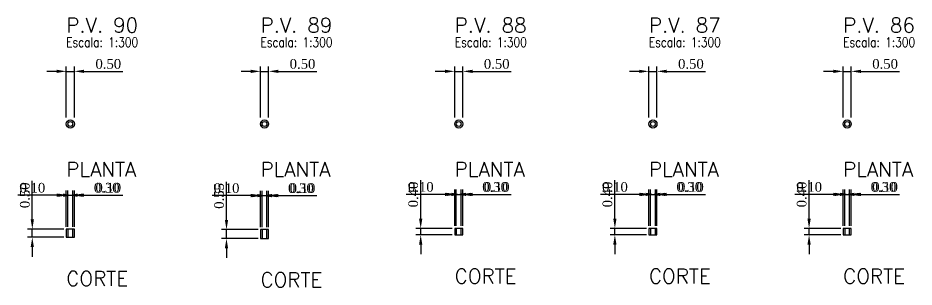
# Model space of a CAD drawing. Extents: x -44 to 14114764, y -20 to 289527804.
# Drawn here: x 359146.4 to 359201.7, y 7353291.8 to 7353308.5 of the extents above; entities that cross this region are included whole.
import ezdxf

# ---------------------------------------------------------------- set-up
doc = ezdxf.new("R2010")
doc.units = 0
doc.header["$PDMODE"] = 3
doc.header["$PDSIZE"] = 0.1
for name, color, linetype in [('DETALHE_POCO_COT', 8, 'Continuous'), ('DETALHE_POCO_FOR', 7, 'Continuous'), ('DETALHE_POCO_TIT', 5, 'Continuous'), ('DETALHE_POCO_TXT', 7, 'Continuous')]:
    doc.layers.add(name, color=color, linetype=linetype)
doc.styles.add('ROMANS', font='ROMANS.shx', dxfattribs={"height": 2})
doc.styles.get("Standard").update_dxf_attribs({"font": 'times.ttf'})
doc.dimstyles.new('ISO-25', dxfattribs={"dimtxt": 2.5, "dimasz": 2.5, "dimexe": 1.25, "dimexo": 0.625, "dimtad": 1, "dimtxsty": 'Standard', "dimcen": 2.5, "dimadec": 0, "dimazin": 0, "dimtfac": 1, "dimtmove": 0, "dimatfit": 3, "dimfxl": 1, "dimarcsym": 0})

# ---------------------------------------------------------------- blocks, each defined once
blk = doc.blocks.new('*D346')
at = {"layer": 'Defpoints', "color": 0, "transparency": 16777216}
for p in [(359149.865, 7353305.165), (359149.365, 7353302.165), (359149.865, 7353302.165)]:
    blk.add_point(p, dxfattribs=at)
at = {"layer": 'DETALHE_POCO_COT', "color": 0, "lineweight": -2, "transparency": 16777216}
for p, q in [((359149.365, 7353302.315), (359149.365, 7353305.465)), ((359149.865, 7353302.315), (359149.865, 7353305.465)), ((359148.765, 7353305.165), (359148.165, 7353305.165)), ((359149.365, 7353305.165), (359149.865, 7353305.165)), ((359150.465, 7353305.165), (359152.852, 7353305.165))]:
    blk.add_line(p, q, dxfattribs=at)
at = {"layer": 'DETALHE_POCO_COT', "color": 0, "transparency": 16777216}
for points in [[(359148.765, 7353305.265), (359148.765, 7353305.065), (359149.365, 7353305.165)], [(359150.465, 7353305.265), (359150.465, 7353305.065), (359149.865, 7353305.165)]]:
    blk.add_solid(points, dxfattribs=at)
at = {"layer": 'DETALHE_POCO_COT', "color": 0, "transparency": 16777216, "insert": (359151.958, 7353305.621), "char_height": 0.6, "attachment_point": 5}
blk.add_mtext('0.50', dxfattribs=at)
blk = doc.blocks.new('*D347')
at = {"layer": 'Defpoints', "color": 0, "transparency": 16777216}
for p in [(359147.265, 7353295.415), (359149.365, 7353295.415), (359149.365, 7353294.915)]:
    blk.add_point(p, dxfattribs=at)
at = {"layer": 'DETALHE_POCO_COT', "color": 0, "lineweight": -2, "transparency": 16777216}
for p, q in [((359147.265, 7353296.015), (359147.265, 7353298.402)), ((359149.215, 7353295.415), (359146.965, 7353295.415)), ((359149.215, 7353294.915), (359146.965, 7353294.915)), ((359147.265, 7353294.915), (359147.265, 7353295.415)), ((359147.265, 7353294.315), (359147.265, 7353293.715))]:
    blk.add_line(p, q, dxfattribs=at)
at = {"layer": 'DETALHE_POCO_COT', "color": 0, "transparency": 16777216}
for points in [[(359147.165, 7353296.015), (359147.365, 7353296.015), (359147.265, 7353295.415)], [(359147.165, 7353294.315), (359147.365, 7353294.315), (359147.265, 7353294.915)]]:
    blk.add_solid(points, dxfattribs=at)
at = {"layer": 'DETALHE_POCO_COT', "color": 0, "transparency": 16777216, "insert": (359146.809, 7353297.509), "char_height": 0.6, "attachment_point": 5, "rotation": 90}
blk.add_mtext('0.50', dxfattribs=at)
blk = doc.blocks.new('*D348')
at = {"layer": 'Defpoints', "color": 0, "transparency": 16777216}
for p in [(359149.465, 7353297.515), (359149.365, 7353295.415), (359149.465, 7353295.415)]:
    blk.add_point(p, dxfattribs=at)
at = {"layer": 'DETALHE_POCO_COT', "color": 0, "lineweight": -2, "transparency": 16777216}
for p, q in [((359149.365, 7353295.565), (359149.365, 7353297.815)), ((359149.465, 7353295.565), (359149.465, 7353297.815)), ((359148.765, 7353297.515), (359146.378, 7353297.515)), ((359149.465, 7353297.515), (359149.365, 7353297.515)), ((359150.065, 7353297.515), (359150.665, 7353297.515))]:
    blk.add_line(p, q, dxfattribs=at)
at = {"layer": 'DETALHE_POCO_COT', "color": 0, "transparency": 16777216}
for points in [[(359148.765, 7353297.615), (359148.765, 7353297.415), (359149.365, 7353297.515)], [(359150.065, 7353297.615), (359150.065, 7353297.415), (359149.465, 7353297.515)]]:
    blk.add_solid(points, dxfattribs=at)
at = {"layer": 'DETALHE_POCO_COT', "color": 0, "transparency": 16777216, "insert": (359147.272, 7353297.971), "char_height": 0.6, "attachment_point": 5}
blk.add_mtext('0.10', dxfattribs=at)
blk = doc.blocks.new('*D349')
at = {"layer": 'Defpoints', "color": 0, "transparency": 16777216}
for p in [(359149.765, 7353297.515), (359149.465, 7353295.415), (359149.765, 7353295.415)]:
    blk.add_point(p, dxfattribs=at)
at = {"layer": 'DETALHE_POCO_COT', "color": 0, "lineweight": -2, "transparency": 16777216}
for p, q in [((359149.465, 7353295.565), (359149.465, 7353297.815)), ((359149.765, 7353295.565), (359149.765, 7353297.815)), ((359148.865, 7353297.515), (359148.265, 7353297.515)), ((359149.465, 7353297.515), (359149.765, 7353297.515)), ((359150.365, 7353297.515), (359152.752, 7353297.515))]:
    blk.add_line(p, q, dxfattribs=at)
at = {"layer": 'DETALHE_POCO_COT', "color": 0, "transparency": 16777216}
for points in [[(359148.865, 7353297.615), (359148.865, 7353297.415), (359149.465, 7353297.515)], [(359150.365, 7353297.615), (359150.365, 7353297.415), (359149.765, 7353297.515)]]:
    blk.add_solid(points, dxfattribs=at)
at = {"layer": 'DETALHE_POCO_COT', "color": 0, "transparency": 16777216, "insert": (359151.858, 7353297.971), "char_height": 0.6, "attachment_point": 5}
blk.add_mtext('0.30', dxfattribs=at)
blk = doc.blocks.new('*D350')
at = {"layer": 'Defpoints', "color": 0, "transparency": 16777216}
for p in [(359149.865, 7353297.515), (359149.765, 7353295.415), (359149.865, 7353295.415)]:
    blk.add_point(p, dxfattribs=at)
at = {"layer": 'DETALHE_POCO_COT', "color": 0, "lineweight": -2, "transparency": 16777216}
for p, q in [((359149.765, 7353295.565), (359149.765, 7353297.815)), ((359149.865, 7353295.565), (359149.865, 7353297.815)), ((359149.165, 7353297.515), (359148.565, 7353297.515)), ((359149.765, 7353297.515), (359149.865, 7353297.515)), ((359150.465, 7353297.515), (359152.852, 7353297.515))]:
    blk.add_line(p, q, dxfattribs=at)
at = {"layer": 'DETALHE_POCO_COT', "color": 0, "transparency": 16777216}
for points in [[(359149.165, 7353297.615), (359149.165, 7353297.415), (359149.765, 7353297.515)], [(359150.465, 7353297.615), (359150.465, 7353297.415), (359149.865, 7353297.515)]]:
    blk.add_solid(points, dxfattribs=at)
at = {"layer": 'DETALHE_POCO_COT', "color": 0, "transparency": 16777216, "insert": (359151.958, 7353297.971), "char_height": 0.6, "attachment_point": 5}
blk.add_mtext('0.10', dxfattribs=at)
blk = doc.blocks.new('*D351')
at = {"layer": 'Defpoints', "color": 0, "transparency": 16777216}
for p in [(359161.854, 7353305.165), (359161.354, 7353302.165), (359161.854, 7353302.165)]:
    blk.add_point(p, dxfattribs=at)
at = {"layer": 'DETALHE_POCO_COT', "color": 0, "lineweight": -2, "transparency": 16777216}
for p, q in [((359161.354, 7353302.315), (359161.354, 7353305.465)), ((359161.854, 7353302.315), (359161.854, 7353305.465)), ((359160.754, 7353305.165), (359160.154, 7353305.165)), ((359161.354, 7353305.165), (359161.854, 7353305.165)), ((359162.454, 7353305.165), (359164.841, 7353305.165))]:
    blk.add_line(p, q, dxfattribs=at)
at = {"layer": 'DETALHE_POCO_COT', "color": 0, "transparency": 16777216}
for points in [[(359160.754, 7353305.265), (359160.754, 7353305.065), (359161.354, 7353305.165)], [(359162.454, 7353305.265), (359162.454, 7353305.065), (359161.854, 7353305.165)]]:
    blk.add_solid(points, dxfattribs=at)
at = {"layer": 'DETALHE_POCO_COT', "color": 0, "transparency": 16777216, "insert": (359163.947, 7353305.621), "char_height": 0.6, "attachment_point": 5}
blk.add_mtext('0.50', dxfattribs=at)
blk = doc.blocks.new('*D352')
at = {"layer": 'Defpoints', "color": 0, "transparency": 16777216}
for p in [(359159.254, 7353295.39), (359161.354, 7353295.39), (359161.354, 7353294.84)]:
    blk.add_point(p, dxfattribs=at)
at = {"layer": 'DETALHE_POCO_COT', "color": 0, "lineweight": -2, "transparency": 16777216}
for p, q in [((359159.254, 7353295.99), (359159.254, 7353298.35)), ((359161.204, 7353295.39), (359158.954, 7353295.39)), ((359159.254, 7353294.84), (359159.254, 7353295.39)), ((359161.204, 7353294.84), (359158.954, 7353294.84)), ((359159.254, 7353294.24), (359159.254, 7353293.64))]:
    blk.add_line(p, q, dxfattribs=at)
at = {"layer": 'DETALHE_POCO_COT', "color": 0, "transparency": 16777216}
for points in [[(359159.154, 7353295.99), (359159.354, 7353295.99), (359159.254, 7353295.39)], [(359159.154, 7353294.24), (359159.354, 7353294.24), (359159.254, 7353294.84)]]:
    blk.add_solid(points, dxfattribs=at)
at = {"layer": 'DETALHE_POCO_COT', "color": 0, "transparency": 16777216, "insert": (359158.798, 7353297.47), "char_height": 0.6, "attachment_point": 5, "rotation": 90}
blk.add_mtext('0.55', dxfattribs=at)
blk = doc.blocks.new('*D353')
at = {"layer": 'Defpoints', "color": 0, "transparency": 16777216}
for p in [(359161.454, 7353297.49), (359161.354, 7353295.39), (359161.454, 7353295.39)]:
    blk.add_point(p, dxfattribs=at)
at = {"layer": 'DETALHE_POCO_COT', "color": 0, "lineweight": -2, "transparency": 16777216}
for p, q in [((359161.354, 7353295.54), (359161.354, 7353297.79)), ((359161.454, 7353295.54), (359161.454, 7353297.79)), ((359160.754, 7353297.49), (359158.367, 7353297.49)), ((359161.454, 7353297.49), (359161.354, 7353297.49)), ((359162.054, 7353297.49), (359162.654, 7353297.49))]:
    blk.add_line(p, q, dxfattribs=at)
at = {"layer": 'DETALHE_POCO_COT', "color": 0, "transparency": 16777216}
for points in [[(359160.754, 7353297.59), (359160.754, 7353297.39), (359161.354, 7353297.49)], [(359162.054, 7353297.59), (359162.054, 7353297.39), (359161.454, 7353297.49)]]:
    blk.add_solid(points, dxfattribs=at)
at = {"layer": 'DETALHE_POCO_COT', "color": 0, "transparency": 16777216, "insert": (359159.26, 7353297.946), "char_height": 0.6, "attachment_point": 5}
blk.add_mtext('0.10', dxfattribs=at)
blk = doc.blocks.new('*D354')
at = {"layer": 'Defpoints', "color": 0, "transparency": 16777216}
for p in [(359161.754, 7353297.49), (359161.454, 7353295.39), (359161.754, 7353295.39)]:
    blk.add_point(p, dxfattribs=at)
at = {"layer": 'DETALHE_POCO_COT', "color": 0, "lineweight": -2, "transparency": 16777216}
for p, q in [((359161.454, 7353295.54), (359161.454, 7353297.79)), ((359161.754, 7353295.54), (359161.754, 7353297.79)), ((359160.854, 7353297.49), (359160.254, 7353297.49)), ((359161.454, 7353297.49), (359161.754, 7353297.49)), ((359162.354, 7353297.49), (359164.741, 7353297.49))]:
    blk.add_line(p, q, dxfattribs=at)
at = {"layer": 'DETALHE_POCO_COT', "color": 0, "transparency": 16777216}
for points in [[(359160.854, 7353297.59), (359160.854, 7353297.39), (359161.454, 7353297.49)], [(359162.354, 7353297.59), (359162.354, 7353297.39), (359161.754, 7353297.49)]]:
    blk.add_solid(points, dxfattribs=at)
at = {"layer": 'DETALHE_POCO_COT', "color": 0, "transparency": 16777216, "insert": (359163.847, 7353297.946), "char_height": 0.6, "attachment_point": 5}
blk.add_mtext('0.30', dxfattribs=at)
blk = doc.blocks.new('*D355')
at = {"layer": 'Defpoints', "color": 0, "transparency": 16777216}
for p in [(359161.854, 7353297.49), (359161.754, 7353295.39), (359161.854, 7353295.39)]:
    blk.add_point(p, dxfattribs=at)
at = {"layer": 'DETALHE_POCO_COT', "color": 0, "lineweight": -2, "transparency": 16777216}
for p, q in [((359161.754, 7353295.54), (359161.754, 7353297.79)), ((359161.854, 7353295.54), (359161.854, 7353297.79)), ((359161.154, 7353297.49), (359160.554, 7353297.49)), ((359161.754, 7353297.49), (359161.854, 7353297.49)), ((359162.454, 7353297.49), (359164.841, 7353297.49))]:
    blk.add_line(p, q, dxfattribs=at)
at = {"layer": 'DETALHE_POCO_COT', "color": 0, "transparency": 16777216}
for points in [[(359161.154, 7353297.59), (359161.154, 7353297.39), (359161.754, 7353297.49)], [(359162.454, 7353297.59), (359162.454, 7353297.39), (359161.854, 7353297.49)]]:
    blk.add_solid(points, dxfattribs=at)
at = {"layer": 'DETALHE_POCO_COT', "color": 0, "transparency": 16777216, "insert": (359163.947, 7353297.946), "char_height": 0.6, "attachment_point": 5}
blk.add_mtext('0.10', dxfattribs=at)
blk = doc.blocks.new('*D356')
at = {"layer": 'Defpoints', "color": 0, "transparency": 16777216}
for p in [(359173.843, 7353305.165), (359173.343, 7353302.165), (359173.843, 7353302.165)]:
    blk.add_point(p, dxfattribs=at)
at = {"layer": 'DETALHE_POCO_COT', "color": 0, "lineweight": -2, "transparency": 16777216}
for p, q in [((359173.343, 7353302.315), (359173.343, 7353305.465)), ((359173.843, 7353302.315), (359173.843, 7353305.465)), ((359172.743, 7353305.165), (359172.143, 7353305.165)), ((359173.343, 7353305.165), (359173.843, 7353305.165)), ((359174.443, 7353305.165), (359176.829, 7353305.165))]:
    blk.add_line(p, q, dxfattribs=at)
at = {"layer": 'DETALHE_POCO_COT', "color": 0, "transparency": 16777216}
for points in [[(359172.743, 7353305.265), (359172.743, 7353305.065), (359173.343, 7353305.165)], [(359174.443, 7353305.265), (359174.443, 7353305.065), (359173.843, 7353305.165)]]:
    blk.add_solid(points, dxfattribs=at)
at = {"layer": 'DETALHE_POCO_COT', "color": 0, "transparency": 16777216, "insert": (359175.936, 7353305.621), "char_height": 0.6, "attachment_point": 5}
blk.add_mtext('0.50', dxfattribs=at)
blk = doc.blocks.new('*D357')
at = {"layer": 'Defpoints', "color": 0, "transparency": 16777216}
for p in [(359171.243, 7353295.465), (359173.343, 7353295.465), (359173.343, 7353295.065)]:
    blk.add_point(p, dxfattribs=at)
at = {"layer": 'DETALHE_POCO_COT', "color": 0, "lineweight": -2, "transparency": 16777216}
for p, q in [((359171.243, 7353296.065), (359171.243, 7353298.452)), ((359173.193, 7353295.465), (359170.943, 7353295.465)), ((359171.243, 7353295.065), (359171.243, 7353295.465)), ((359173.193, 7353295.065), (359170.943, 7353295.065)), ((359171.243, 7353294.465), (359171.243, 7353293.865))]:
    blk.add_line(p, q, dxfattribs=at)
at = {"layer": 'DETALHE_POCO_COT', "color": 0, "transparency": 16777216}
for points in [[(359171.143, 7353296.065), (359171.343, 7353296.065), (359171.243, 7353295.465)], [(359171.143, 7353294.465), (359171.343, 7353294.465), (359171.243, 7353295.065)]]:
    blk.add_solid(points, dxfattribs=at)
at = {"layer": 'DETALHE_POCO_COT', "color": 0, "transparency": 16777216, "insert": (359170.786, 7353297.559), "char_height": 0.6, "attachment_point": 5, "rotation": 90}
blk.add_mtext('0.40', dxfattribs=at)
blk = doc.blocks.new('*D358')
at = {"layer": 'Defpoints', "color": 0, "transparency": 16777216}
for p in [(359173.443, 7353297.565), (359173.343, 7353295.465), (359173.443, 7353295.465)]:
    blk.add_point(p, dxfattribs=at)
at = {"layer": 'DETALHE_POCO_COT', "color": 0, "lineweight": -2, "transparency": 16777216}
for p, q in [((359173.343, 7353295.615), (359173.343, 7353297.865)), ((359173.443, 7353295.615), (359173.443, 7353297.865)), ((359172.743, 7353297.565), (359170.356, 7353297.565)), ((359173.443, 7353297.565), (359173.343, 7353297.565)), ((359174.043, 7353297.565), (359174.643, 7353297.565))]:
    blk.add_line(p, q, dxfattribs=at)
at = {"layer": 'DETALHE_POCO_COT', "color": 0, "transparency": 16777216}
for points in [[(359172.743, 7353297.665), (359172.743, 7353297.465), (359173.343, 7353297.565)], [(359174.043, 7353297.665), (359174.043, 7353297.465), (359173.443, 7353297.565)]]:
    blk.add_solid(points, dxfattribs=at)
at = {"layer": 'DETALHE_POCO_COT', "color": 0, "transparency": 16777216, "insert": (359171.249, 7353298.021), "char_height": 0.6, "attachment_point": 5}
blk.add_mtext('0.10', dxfattribs=at)
blk = doc.blocks.new('*D359')
at = {"layer": 'Defpoints', "color": 0, "transparency": 16777216}
for p in [(359173.743, 7353297.565), (359173.443, 7353295.465), (359173.743, 7353295.465)]:
    blk.add_point(p, dxfattribs=at)
at = {"layer": 'DETALHE_POCO_COT', "color": 0, "lineweight": -2, "transparency": 16777216}
for p, q in [((359173.443, 7353295.615), (359173.443, 7353297.865)), ((359173.743, 7353295.615), (359173.743, 7353297.865)), ((359172.843, 7353297.565), (359172.243, 7353297.565)), ((359173.443, 7353297.565), (359173.743, 7353297.565)), ((359174.343, 7353297.565), (359176.729, 7353297.565))]:
    blk.add_line(p, q, dxfattribs=at)
at = {"layer": 'DETALHE_POCO_COT', "color": 0, "transparency": 16777216}
for points in [[(359172.843, 7353297.665), (359172.843, 7353297.465), (359173.443, 7353297.565)], [(359174.343, 7353297.665), (359174.343, 7353297.465), (359173.743, 7353297.565)]]:
    blk.add_solid(points, dxfattribs=at)
at = {"layer": 'DETALHE_POCO_COT', "color": 0, "transparency": 16777216, "insert": (359175.836, 7353298.021), "char_height": 0.6, "attachment_point": 5}
blk.add_mtext('0.30', dxfattribs=at)
blk = doc.blocks.new('*D360')
at = {"layer": 'Defpoints', "color": 0, "transparency": 16777216}
for p in [(359173.843, 7353297.565), (359173.743, 7353295.465), (359173.843, 7353295.465)]:
    blk.add_point(p, dxfattribs=at)
at = {"layer": 'DETALHE_POCO_COT', "color": 0, "lineweight": -2, "transparency": 16777216}
for p, q in [((359173.743, 7353295.615), (359173.743, 7353297.865)), ((359173.843, 7353295.615), (359173.843, 7353297.865)), ((359173.143, 7353297.565), (359172.543, 7353297.565)), ((359173.743, 7353297.565), (359173.843, 7353297.565)), ((359174.443, 7353297.565), (359176.829, 7353297.565))]:
    blk.add_line(p, q, dxfattribs=at)
at = {"layer": 'DETALHE_POCO_COT', "color": 0, "transparency": 16777216}
for points in [[(359173.143, 7353297.665), (359173.143, 7353297.465), (359173.743, 7353297.565)], [(359174.443, 7353297.665), (359174.443, 7353297.465), (359173.843, 7353297.565)]]:
    blk.add_solid(points, dxfattribs=at)
at = {"layer": 'DETALHE_POCO_COT', "color": 0, "transparency": 16777216, "insert": (359175.936, 7353298.021), "char_height": 0.6, "attachment_point": 5}
blk.add_mtext('0.10', dxfattribs=at)
blk = doc.blocks.new('*D361')
at = {"layer": 'Defpoints', "color": 0, "transparency": 16777216}
for p in [(359185.831, 7353305.165), (359185.331, 7353302.165), (359185.831, 7353302.165)]:
    blk.add_point(p, dxfattribs=at)
at = {"layer": 'DETALHE_POCO_COT', "color": 0, "lineweight": -2, "transparency": 16777216}
for p, q in [((359185.331, 7353302.315), (359185.331, 7353305.465)), ((359185.831, 7353302.315), (359185.831, 7353305.465)), ((359184.731, 7353305.165), (359184.131, 7353305.165)), ((359185.331, 7353305.165), (359185.831, 7353305.165)), ((359186.431, 7353305.165), (359188.818, 7353305.165))]:
    blk.add_line(p, q, dxfattribs=at)
at = {"layer": 'DETALHE_POCO_COT', "color": 0, "transparency": 16777216}
for points in [[(359184.731, 7353305.265), (359184.731, 7353305.065), (359185.331, 7353305.165)], [(359186.431, 7353305.265), (359186.431, 7353305.065), (359185.831, 7353305.165)]]:
    blk.add_solid(points, dxfattribs=at)
at = {"layer": 'DETALHE_POCO_COT', "color": 0, "transparency": 16777216, "insert": (359187.925, 7353305.621), "char_height": 0.6, "attachment_point": 5}
blk.add_mtext('0.50', dxfattribs=at)
blk = doc.blocks.new('*D362')
at = {"layer": 'Defpoints', "color": 0, "transparency": 16777216}
for p in [(359183.231, 7353295.465), (359185.331, 7353295.465), (359185.331, 7353295.065)]:
    blk.add_point(p, dxfattribs=at)
at = {"layer": 'DETALHE_POCO_COT', "color": 0, "lineweight": -2, "transparency": 16777216}
for p, q in [((359183.231, 7353296.065), (359183.231, 7353298.452)), ((359185.181, 7353295.465), (359182.931, 7353295.465)), ((359183.231, 7353295.065), (359183.231, 7353295.465)), ((359185.181, 7353295.065), (359182.931, 7353295.065)), ((359183.231, 7353294.465), (359183.231, 7353293.865))]:
    blk.add_line(p, q, dxfattribs=at)
at = {"layer": 'DETALHE_POCO_COT', "color": 0, "transparency": 16777216}
for points in [[(359183.131, 7353296.065), (359183.331, 7353296.065), (359183.231, 7353295.465)], [(359183.131, 7353294.465), (359183.331, 7353294.465), (359183.231, 7353295.065)]]:
    blk.add_solid(points, dxfattribs=at)
at = {"layer": 'DETALHE_POCO_COT', "color": 0, "transparency": 16777216, "insert": (359182.775, 7353297.559), "char_height": 0.6, "attachment_point": 5, "rotation": 90}
blk.add_mtext('0.40', dxfattribs=at)
blk = doc.blocks.new('*D363')
at = {"layer": 'Defpoints', "color": 0, "transparency": 16777216}
for p in [(359185.431, 7353297.565), (359185.331, 7353295.465), (359185.431, 7353295.465)]:
    blk.add_point(p, dxfattribs=at)
at = {"layer": 'DETALHE_POCO_COT', "color": 0, "lineweight": -2, "transparency": 16777216}
for p, q in [((359185.331, 7353295.615), (359185.331, 7353297.865)), ((359185.431, 7353295.615), (359185.431, 7353297.865)), ((359184.731, 7353297.565), (359182.344, 7353297.565)), ((359185.431, 7353297.565), (359185.331, 7353297.565)), ((359186.031, 7353297.565), (359186.631, 7353297.565))]:
    blk.add_line(p, q, dxfattribs=at)
at = {"layer": 'DETALHE_POCO_COT', "color": 0, "transparency": 16777216}
for points in [[(359184.731, 7353297.665), (359184.731, 7353297.465), (359185.331, 7353297.565)], [(359186.031, 7353297.665), (359186.031, 7353297.465), (359185.431, 7353297.565)]]:
    blk.add_solid(points, dxfattribs=at)
at = {"layer": 'DETALHE_POCO_COT', "color": 0, "transparency": 16777216, "insert": (359183.238, 7353298.021), "char_height": 0.6, "attachment_point": 5}
blk.add_mtext('0.10', dxfattribs=at)
blk = doc.blocks.new('*D364')
at = {"layer": 'Defpoints', "color": 0, "transparency": 16777216}
for p in [(359185.731, 7353297.565), (359185.431, 7353295.465), (359185.731, 7353295.465)]:
    blk.add_point(p, dxfattribs=at)
at = {"layer": 'DETALHE_POCO_COT', "color": 0, "lineweight": -2, "transparency": 16777216}
for p, q in [((359185.431, 7353295.615), (359185.431, 7353297.865)), ((359185.731, 7353295.615), (359185.731, 7353297.865)), ((359184.831, 7353297.565), (359184.231, 7353297.565)), ((359185.431, 7353297.565), (359185.731, 7353297.565)), ((359186.331, 7353297.565), (359188.718, 7353297.565))]:
    blk.add_line(p, q, dxfattribs=at)
at = {"layer": 'DETALHE_POCO_COT', "color": 0, "transparency": 16777216}
for points in [[(359184.831, 7353297.665), (359184.831, 7353297.465), (359185.431, 7353297.565)], [(359186.331, 7353297.665), (359186.331, 7353297.465), (359185.731, 7353297.565)]]:
    blk.add_solid(points, dxfattribs=at)
at = {"layer": 'DETALHE_POCO_COT', "color": 0, "transparency": 16777216, "insert": (359187.825, 7353298.021), "char_height": 0.6, "attachment_point": 5}
blk.add_mtext('0.30', dxfattribs=at)
blk = doc.blocks.new('*D365')
at = {"layer": 'Defpoints', "color": 0, "transparency": 16777216}
for p in [(359185.831, 7353297.565), (359185.731, 7353295.465), (359185.831, 7353295.465)]:
    blk.add_point(p, dxfattribs=at)
at = {"layer": 'DETALHE_POCO_COT', "color": 0, "lineweight": -2, "transparency": 16777216}
for p, q in [((359185.731, 7353295.615), (359185.731, 7353297.865)), ((359185.831, 7353295.615), (359185.831, 7353297.865)), ((359185.131, 7353297.565), (359184.531, 7353297.565)), ((359185.731, 7353297.565), (359185.831, 7353297.565)), ((359186.431, 7353297.565), (359188.818, 7353297.565))]:
    blk.add_line(p, q, dxfattribs=at)
at = {"layer": 'DETALHE_POCO_COT', "color": 0, "transparency": 16777216}
for points in [[(359185.131, 7353297.665), (359185.131, 7353297.465), (359185.731, 7353297.565)], [(359186.431, 7353297.665), (359186.431, 7353297.465), (359185.831, 7353297.565)]]:
    blk.add_solid(points, dxfattribs=at)
at = {"layer": 'DETALHE_POCO_COT', "color": 0, "transparency": 16777216, "insert": (359187.925, 7353298.021), "char_height": 0.6, "attachment_point": 5}
blk.add_mtext('0.10', dxfattribs=at)
blk = doc.blocks.new('*D366')
at = {"layer": 'Defpoints', "color": 0, "transparency": 16777216}
for p in [(359197.82, 7353305.165), (359197.32, 7353302.165), (359197.82, 7353302.165)]:
    blk.add_point(p, dxfattribs=at)
at = {"layer": 'DETALHE_POCO_COT', "color": 0, "lineweight": -2, "transparency": 16777216}
for p, q in [((359197.32, 7353302.315), (359197.32, 7353305.465)), ((359197.82, 7353302.315), (359197.82, 7353305.465)), ((359196.72, 7353305.165), (359196.12, 7353305.165)), ((359197.32, 7353305.165), (359197.82, 7353305.165)), ((359198.42, 7353305.165), (359200.807, 7353305.165))]:
    blk.add_line(p, q, dxfattribs=at)
at = {"layer": 'DETALHE_POCO_COT', "color": 0, "transparency": 16777216}
for points in [[(359196.72, 7353305.265), (359196.72, 7353305.065), (359197.32, 7353305.165)], [(359198.42, 7353305.265), (359198.42, 7353305.065), (359197.82, 7353305.165)]]:
    blk.add_solid(points, dxfattribs=at)
at = {"layer": 'DETALHE_POCO_COT', "color": 0, "transparency": 16777216, "insert": (359199.913, 7353305.621), "char_height": 0.6, "attachment_point": 5}
blk.add_mtext('0.50', dxfattribs=at)
blk = doc.blocks.new('*D367')
at = {"layer": 'Defpoints', "color": 0, "transparency": 16777216}
for p in [(359195.22, 7353295.465), (359197.32, 7353295.465), (359197.32, 7353295.065)]:
    blk.add_point(p, dxfattribs=at)
at = {"layer": 'DETALHE_POCO_COT', "color": 0, "lineweight": -2, "transparency": 16777216}
for p, q in [((359195.22, 7353296.065), (359195.22, 7353298.452)), ((359197.17, 7353295.465), (359194.92, 7353295.465)), ((359195.22, 7353295.065), (359195.22, 7353295.465)), ((359197.17, 7353295.065), (359194.92, 7353295.065)), ((359195.22, 7353294.465), (359195.22, 7353293.865))]:
    blk.add_line(p, q, dxfattribs=at)
at = {"layer": 'DETALHE_POCO_COT', "color": 0, "transparency": 16777216}
for points in [[(359195.12, 7353296.065), (359195.32, 7353296.065), (359195.22, 7353295.465)], [(359195.12, 7353294.465), (359195.32, 7353294.465), (359195.22, 7353295.065)]]:
    blk.add_solid(points, dxfattribs=at)
at = {"layer": 'DETALHE_POCO_COT', "color": 0, "transparency": 16777216, "insert": (359194.764, 7353297.559), "char_height": 0.6, "attachment_point": 5, "rotation": 90}
blk.add_mtext('0.40', dxfattribs=at)
blk = doc.blocks.new('*D368')
at = {"layer": 'Defpoints', "color": 0, "transparency": 16777216}
for p in [(359197.42, 7353297.565), (359197.32, 7353295.465), (359197.42, 7353295.465)]:
    blk.add_point(p, dxfattribs=at)
at = {"layer": 'DETALHE_POCO_COT', "color": 0, "lineweight": -2, "transparency": 16777216}
for p, q in [((359197.32, 7353295.615), (359197.32, 7353297.865)), ((359197.42, 7353295.615), (359197.42, 7353297.865)), ((359196.72, 7353297.565), (359194.333, 7353297.565)), ((359197.42, 7353297.565), (359197.32, 7353297.565)), ((359198.02, 7353297.565), (359198.62, 7353297.565))]:
    blk.add_line(p, q, dxfattribs=at)
at = {"layer": 'DETALHE_POCO_COT', "color": 0, "transparency": 16777216}
for points in [[(359196.72, 7353297.665), (359196.72, 7353297.465), (359197.32, 7353297.565)], [(359198.02, 7353297.665), (359198.02, 7353297.465), (359197.42, 7353297.565)]]:
    blk.add_solid(points, dxfattribs=at)
at = {"layer": 'DETALHE_POCO_COT', "color": 0, "transparency": 16777216, "insert": (359195.227, 7353298.021), "char_height": 0.6, "attachment_point": 5}
blk.add_mtext('0.10', dxfattribs=at)
blk = doc.blocks.new('*D369')
at = {"layer": 'Defpoints', "color": 0, "transparency": 16777216}
for p in [(359197.72, 7353297.565), (359197.42, 7353295.465), (359197.72, 7353295.465)]:
    blk.add_point(p, dxfattribs=at)
at = {"layer": 'DETALHE_POCO_COT', "color": 0, "lineweight": -2, "transparency": 16777216}
for p, q in [((359197.42, 7353295.615), (359197.42, 7353297.865)), ((359197.72, 7353295.615), (359197.72, 7353297.865)), ((359196.82, 7353297.565), (359196.22, 7353297.565)), ((359197.42, 7353297.565), (359197.72, 7353297.565)), ((359198.32, 7353297.565), (359200.707, 7353297.565))]:
    blk.add_line(p, q, dxfattribs=at)
at = {"layer": 'DETALHE_POCO_COT', "color": 0, "transparency": 16777216}
for points in [[(359196.82, 7353297.665), (359196.82, 7353297.465), (359197.42, 7353297.565)], [(359198.32, 7353297.665), (359198.32, 7353297.465), (359197.72, 7353297.565)]]:
    blk.add_solid(points, dxfattribs=at)
at = {"layer": 'DETALHE_POCO_COT', "color": 0, "transparency": 16777216, "insert": (359199.813, 7353298.021), "char_height": 0.6, "attachment_point": 5}
blk.add_mtext('0.30', dxfattribs=at)
blk = doc.blocks.new('*D370')
at = {"layer": 'Defpoints', "color": 0, "transparency": 16777216}
for p in [(359197.82, 7353297.565), (359197.72, 7353295.465), (359197.82, 7353295.465)]:
    blk.add_point(p, dxfattribs=at)
at = {"layer": 'DETALHE_POCO_COT', "color": 0, "lineweight": -2, "transparency": 16777216}
for p, q in [((359197.72, 7353295.615), (359197.72, 7353297.865)), ((359197.82, 7353295.615), (359197.82, 7353297.865)), ((359197.12, 7353297.565), (359196.52, 7353297.565)), ((359197.72, 7353297.565), (359197.82, 7353297.565)), ((359198.42, 7353297.565), (359200.807, 7353297.565))]:
    blk.add_line(p, q, dxfattribs=at)
at = {"layer": 'DETALHE_POCO_COT', "color": 0, "transparency": 16777216}
for points in [[(359197.12, 7353297.665), (359197.12, 7353297.465), (359197.72, 7353297.565)], [(359198.42, 7353297.665), (359198.42, 7353297.465), (359197.82, 7353297.565)]]:
    blk.add_solid(points, dxfattribs=at)
at = {"layer": 'DETALHE_POCO_COT', "color": 0, "transparency": 16777216, "insert": (359199.913, 7353298.021), "char_height": 0.6, "attachment_point": 5}
blk.add_mtext('0.10', dxfattribs=at)

msp = doc.modelspace()

# ---------------------------------------------------------------- linework, layer by layer
at = {"layer": 'DETALHE_POCO_FOR', "linetype": 'Continuous'}
for points in [[(359173.343, 7353295.065), (359173.843, 7353295.065), (359173.843, 7353295.465), (359173.343, 7353295.465)], [(359173.443, 7353295.065), (359173.743, 7353295.065), (359173.743, 7353295.465), (359173.443, 7353295.465)], [(359185.331, 7353295.065), (359185.831, 7353295.065), (359185.831, 7353295.465), (359185.331, 7353295.465)], [(359185.431, 7353295.065), (359185.731, 7353295.065), (359185.731, 7353295.465), (359185.431, 7353295.465)], [(359197.32, 7353295.065), (359197.82, 7353295.065), (359197.82, 7353295.465), (359197.32, 7353295.465)], [(359197.42, 7353295.065), (359197.72, 7353295.065), (359197.72, 7353295.465), (359197.42, 7353295.465)], [(359149.365, 7353294.915), (359149.865, 7353294.915), (359149.865, 7353295.415), (359149.365, 7353295.415)], [(359149.465, 7353294.915), (359149.765, 7353294.915), (359149.765, 7353295.415), (359149.465, 7353295.415)], [(359161.354, 7353294.84), (359161.854, 7353294.84), (359161.854, 7353295.39), (359161.354, 7353295.39)], [(359161.454, 7353294.84), (359161.754, 7353294.84), (359161.754, 7353295.39), (359161.454, 7353295.39)]]:
    msp.add_lwpolyline(points, close=True, dxfattribs=at)
for centre, radius in [((359149.615, 7353301.915), 0.25), ((359161.604, 7353301.915), 0.25), ((359173.593, 7353301.915), 0.25), ((359185.581, 7353301.915), 0.25), ((359197.57, 7353301.915), 0.25), ((359149.615, 7353301.915), 0.15), ((359161.604, 7353301.915), 0.15), ((359173.593, 7353301.915), 0.15), ((359185.581, 7353301.915), 0.15), ((359197.57, 7353301.915), 0.15)]:
    msp.add_circle(centre, radius, dxfattribs=at)

# ---------------------------------------------------------------- texts
at = {"layer": 'DETALHE_POCO_TIT', "linetype": 'Continuous', "style": 'ROMANS'}
for s, p in [('P.V. 90', (359149.365, 7353307.565)), ('P.V. 89', (359161.354, 7353307.565)), ('P.V. 88', (359173.343, 7353307.565)), ('P.V. 87', (359185.331, 7353307.565)), ('P.V. 86', (359197.32, 7353307.565)), ('PLANTA', (359149.365, 7353298.665)), ('PLANTA', (359161.354, 7353298.665)), ('PLANTA', (359173.343, 7353298.665)), ('PLANTA', (359185.331, 7353298.665)), ('PLANTA', (359197.32, 7353298.665)), ('CORTE', (359149.365, 7353291.915)), ('CORTE', (359161.354, 7353291.84)), ('CORTE', (359173.343, 7353292.065)), ('CORTE', (359185.331, 7353292.065)), ('CORTE', (359197.32, 7353292.065))]:
    msp.add_text(s, height=0.9, dxfattribs=at).set_placement(p)
at = {"layer": 'DETALHE_POCO_TXT', "linetype": 'Continuous', "style": 'ROMANS', "width": 0.8}
for p in [(359149.365, 7353306.665), (359161.354, 7353306.665), (359173.343, 7353306.665), (359185.331, 7353306.665), (359197.32, 7353306.665)]:
    msp.add_text('Escala: 1:300', height=0.6, dxfattribs=at).set_placement(p)

# ---------------------------------------------------------------- dimensions: what is measured, and where the dimension line sits
at = {"layer": 'DETALHE_POCO_COT'}
for base, p1, p2, text, override, picture, middle in [((359149.865, 7353305.165), (359149.365, 7353302.165), (359149.865, 7353302.165), '0.50', {"dimscale": 0.24, "dimzin": 0}, '*D346', (359151.958, 7353305.621)), ((359161.854, 7353305.165), (359161.354, 7353302.165), (359161.854, 7353302.165), '0.50', {"dimscale": 0.24, "dimzin": 0}, '*D351', (359163.947, 7353305.621)), ((359173.843, 7353305.165), (359173.343, 7353302.165), (359173.843, 7353302.165), '0.50', {"dimscale": 0.24, "dimzin": 0}, '*D356', (359175.936, 7353305.621)), ((359185.831, 7353305.165), (359185.331, 7353302.165), (359185.831, 7353302.165), '0.50', {"dimscale": 0.24, "dimzin": 0}, '*D361', (359187.925, 7353305.621)), ((359197.82, 7353305.165), (359197.32, 7353302.165), (359197.82, 7353302.165), '0.50', {"dimscale": 0.24, "dimzin": 0}, '*D366', (359199.913, 7353305.621)), ((359149.465, 7353297.515), (359149.365, 7353295.415), (359149.465, 7353295.415), '0.10', {"dimscale": 0.24, "dimjust": 1, "dimzin": 0}, '*D348', (359147.272, 7353297.971)), ((359149.765, 7353297.515), (359149.465, 7353295.415), (359149.765, 7353295.415), '0.30', {"dimscale": 0.24, "dimzin": 0}, '*D349', (359151.858, 7353297.971)), ((359149.865, 7353297.515), (359149.765, 7353295.415), (359149.865, 7353295.415), '0.10', {"dimscale": 0.24, "dimjust": 2, "dimzin": 0}, '*D350', (359151.958, 7353297.971)), ((359161.454, 7353297.49), (359161.354, 7353295.39), (359161.454, 7353295.39), '0.10', {"dimscale": 0.24, "dimjust": 1, "dimzin": 0}, '*D353', (359159.26, 7353297.946)), ((359161.754, 7353297.49), (359161.454, 7353295.39), (359161.754, 7353295.39), '0.30', {"dimscale": 0.24, "dimzin": 0}, '*D354', (359163.847, 7353297.946)), ((359161.854, 7353297.49), (359161.754, 7353295.39), (359161.854, 7353295.39), '0.10', {"dimscale": 0.24, "dimjust": 2, "dimzin": 0}, '*D355', (359163.947, 7353297.946)), ((359173.443, 7353297.565), (359173.343, 7353295.465), (359173.443, 7353295.465), '0.10', {"dimscale": 0.24, "dimjust": 1, "dimzin": 0}, '*D358', (359171.249, 7353298.021)), ((359173.743, 7353297.565), (359173.443, 7353295.465), (359173.743, 7353295.465), '0.30', {"dimscale": 0.24, "dimzin": 0}, '*D359', (359175.836, 7353298.021)), ((359173.843, 7353297.565), (359173.743, 7353295.465), (359173.843, 7353295.465), '0.10', {"dimscale": 0.24, "dimjust": 2, "dimzin": 0}, '*D360', (359175.936, 7353298.021)), ((359185.431, 7353297.565), (359185.331, 7353295.465), (359185.431, 7353295.465), '0.10', {"dimscale": 0.24, "dimjust": 1, "dimzin": 0}, '*D363', (359183.238, 7353298.021)), ((359185.731, 7353297.565), (359185.431, 7353295.465), (359185.731, 7353295.465), '0.30', {"dimscale": 0.24, "dimzin": 0}, '*D364', (359187.825, 7353298.021)), ((359185.831, 7353297.565), (359185.731, 7353295.465), (359185.831, 7353295.465), '0.10', {"dimscale": 0.24, "dimjust": 2, "dimzin": 0}, '*D365', (359187.925, 7353298.021)), ((359197.42, 7353297.565), (359197.32, 7353295.465), (359197.42, 7353295.465), '0.10', {"dimscale": 0.24, "dimjust": 1, "dimzin": 0}, '*D368', (359195.227, 7353298.021)), ((359197.72, 7353297.565), (359197.42, 7353295.465), (359197.72, 7353295.465), '0.30', {"dimscale": 0.24, "dimzin": 0}, '*D369', (359199.813, 7353298.021)), ((359197.82, 7353297.565), (359197.72, 7353295.465), (359197.82, 7353295.465), '0.10', {"dimscale": 0.24, "dimjust": 2, "dimzin": 0}, '*D370', (359199.913, 7353298.021))]:
    dim = msp.add_linear_dim(base=base, p1=p1, p2=p2, text=text, dimstyle='ISO-25', override=override, dxfattribs=at)
    dim.commit()
    dim.dimension.update_dxf_attribs({"geometry": picture, "text_midpoint": middle})
for base, p1, p2, text, picture, middle in [((359147.265, 7353295.415), (359149.365, 7353294.915), (359149.365, 7353295.415), '0.50', '*D347', (359146.809, 7353297.509)), ((359159.254, 7353295.39), (359161.354, 7353294.84), (359161.354, 7353295.39), '0.55', '*D352', (359158.798, 7353297.47)), ((359171.243, 7353295.465), (359173.343, 7353295.065), (359173.343, 7353295.465), '0.40', '*D357', (359170.786, 7353297.559)), ((359183.231, 7353295.465), (359185.331, 7353295.065), (359185.331, 7353295.465), '0.40', '*D362', (359182.775, 7353297.559)), ((359195.22, 7353295.465), (359197.32, 7353295.065), (359197.32, 7353295.465), '0.40', '*D367', (359194.764, 7353297.559))]:
    dim = msp.add_linear_dim(base=base, p1=p1, p2=p2, angle=90, text=text, dimstyle='ISO-25', override={"dimscale": 0.24, "dimzin": 0}, dxfattribs=at)
    dim.commit()
    dim.dimension.update_dxf_attribs({"geometry": picture, "text_midpoint": middle})

doc.saveas('drawing.dxf')
